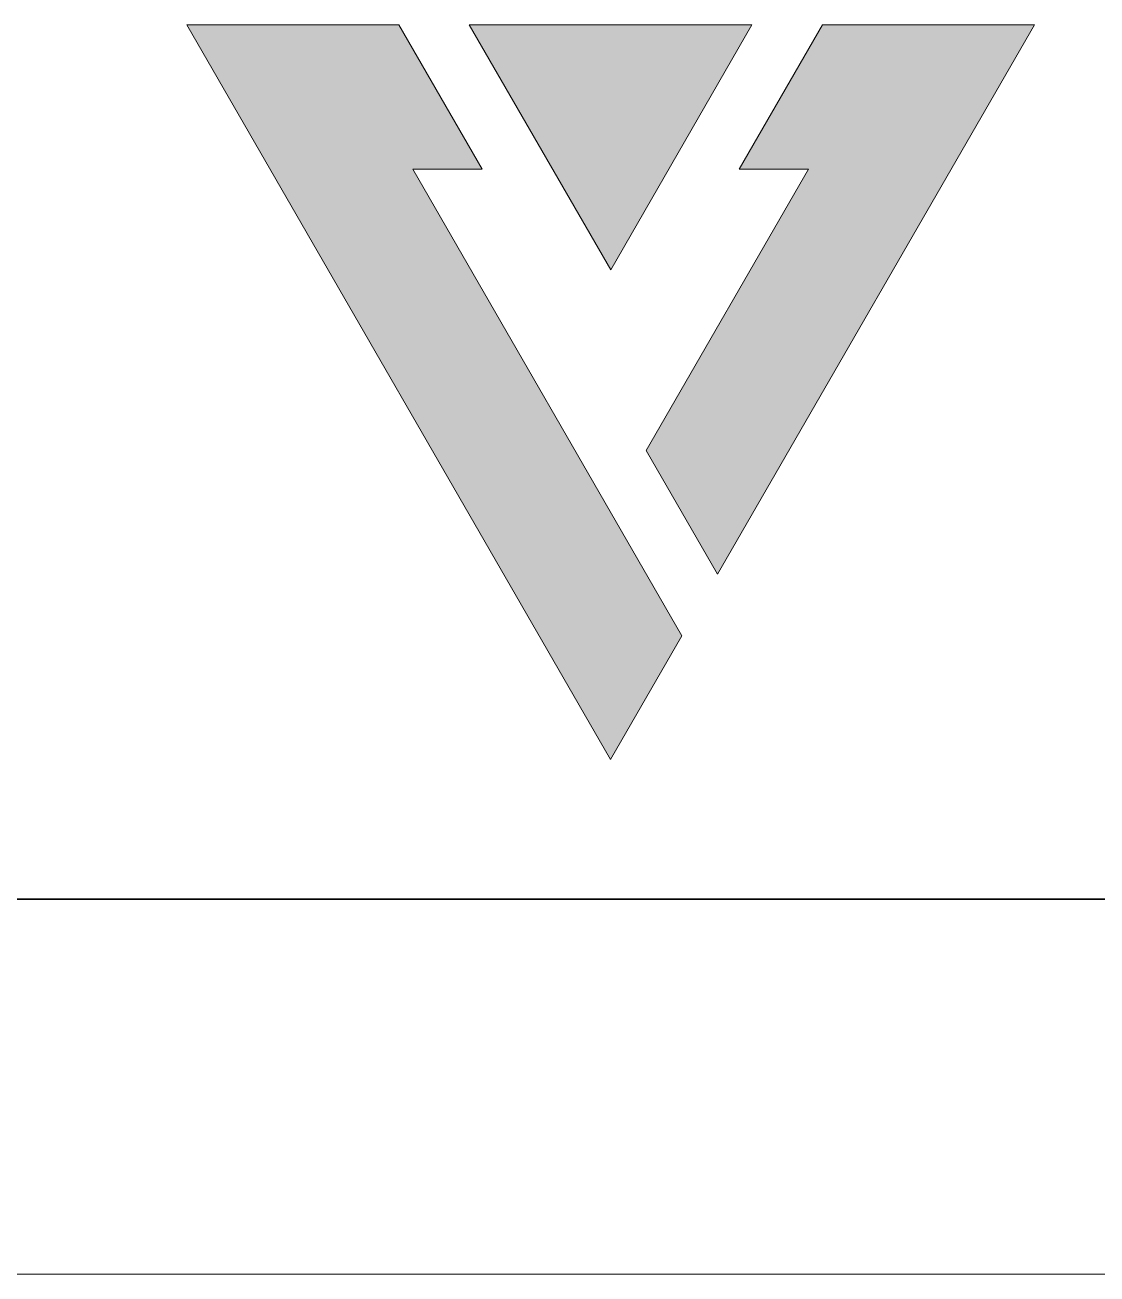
# Model space of a CAD drawing. Extents: x -278 to 67637, y -20766 to 713.
# Drawn here: x 118.03 to 132.33, y 0 to 16.66 of the extents above; entities that cross this region are included whole.
import ezdxf

# ---------------------------------------------------------------- set-up
doc = ezdxf.new("R2010")
doc.units = 0
doc.layers.get('0').update_dxf_attribs({"lineweight": 13})

msp = doc.modelspace()

# ---------------------------------------------------------------- linework, layer by layer
at = {"color": 7, "lineweight": 13, "ltscale": 0.282753}
msp.add_line((125.8372, 6.8619), (120.1825, 16.657), dxfattribs=at)
at = {"color": 7, "lineweight": 13, "ltscale": 0.070741}
msp.add_line((120.1825, 16.657), (123.0122, 16.657), dxfattribs=at)
at = {"color": 7, "lineweight": 13, "ltscale": 0.055529}
msp.add_line((123.0122, 16.657), (124.123, 14.7336), dxfattribs=at)
at = {"color": 7, "lineweight": 13, "ltscale": 0.094248}
msp.add_line((123.952, 16.657), (125.838, 13.3928), dxfattribs=at)
at = {"color": 7, "lineweight": 13, "ltscale": 0.094254}
msp.add_line((127.7221, 16.657), (123.952, 16.657), dxfattribs=at)
at = {"color": 7, "lineweight": 13, "ltscale": 0.094224}
msp.add_line((125.838, 13.3928), (127.7221, 16.657), dxfattribs=at)
at = {"color": 7, "lineweight": 13, "ltscale": 0.21143}
msp.add_line((127.2634, 9.3334), (131.493, 16.657), dxfattribs=at)
at = {"color": 7, "lineweight": 13, "ltscale": 0.055533}
msp.add_line((128.6625, 16.657), (127.5513, 14.7336), dxfattribs=at)
at = {"color": 7, "lineweight": 13, "ltscale": 0.070762}
msp.add_line((131.493, 16.657), (128.6625, 16.657), dxfattribs=at)
at = {"color": 7, "lineweight": 13, "ltscale": 0.023138}
msp.add_line((124.123, 14.7336), (123.1975, 14.7336), dxfattribs=at)
at = {"color": 7, "lineweight": 13, "ltscale": 0.179613}
msp.add_line((123.1975, 14.7336), (126.7894, 8.5114), dxfattribs=at)
at = {"color": 7, "lineweight": 13, "ltscale": 0.108314}
msp.add_line((128.4773, 14.7336), (126.3115, 10.9812), dxfattribs=at)
at = {"color": 7, "lineweight": 13, "ltscale": 0.023151}
msp.add_line((127.5513, 14.7336), (128.4773, 14.7336), dxfattribs=at)
at = {"color": 7, "lineweight": 13, "ltscale": 0.047574}
msp.add_line((126.3115, 10.9812), (127.2634, 9.3334), dxfattribs=at)
at = {"color": 7, "lineweight": 13, "ltscale": 0.047616}
msp.add_line((126.7894, 8.5114), (125.8372, 6.8619), dxfattribs=at)
at = {"color": 7, "lineweight": 35}
for p, q in [((25, 5), (205, 5)), ((205, 5), (25, 5))]:
    msp.add_line(p, q, dxfattribs=at)
at = {"color": 5, "lineweight": 13}
msp.add_line((0, 0), (210, 0), dxfattribs=at)
at = {"color": 30, "lineweight": 5}
for points in [[(123.1975, 14.7336), (124.123, 14.7336), (120.1825, 16.657), (123.0122, 16.657)], [(123.1975, 14.7336), (120.1825, 16.657), (126.7894, 8.5114), (125.8372, 6.8619)], [(128.4773, 14.7336), (126.3115, 10.9812), (131.493, 16.657), (127.2634, 9.3334)], [(128.4773, 14.7336), (131.493, 16.657), (127.5513, 14.7336), (128.6625, 16.657)]]:
    msp.add_solid(points, dxfattribs=at)
at = {"color": 7, "lineweight": 5}
msp.add_solid([(123.952, 16.657), (125.838, 13.3928), (127.7221, 16.657)], dxfattribs=at)

doc.saveas('drawing.dxf')
